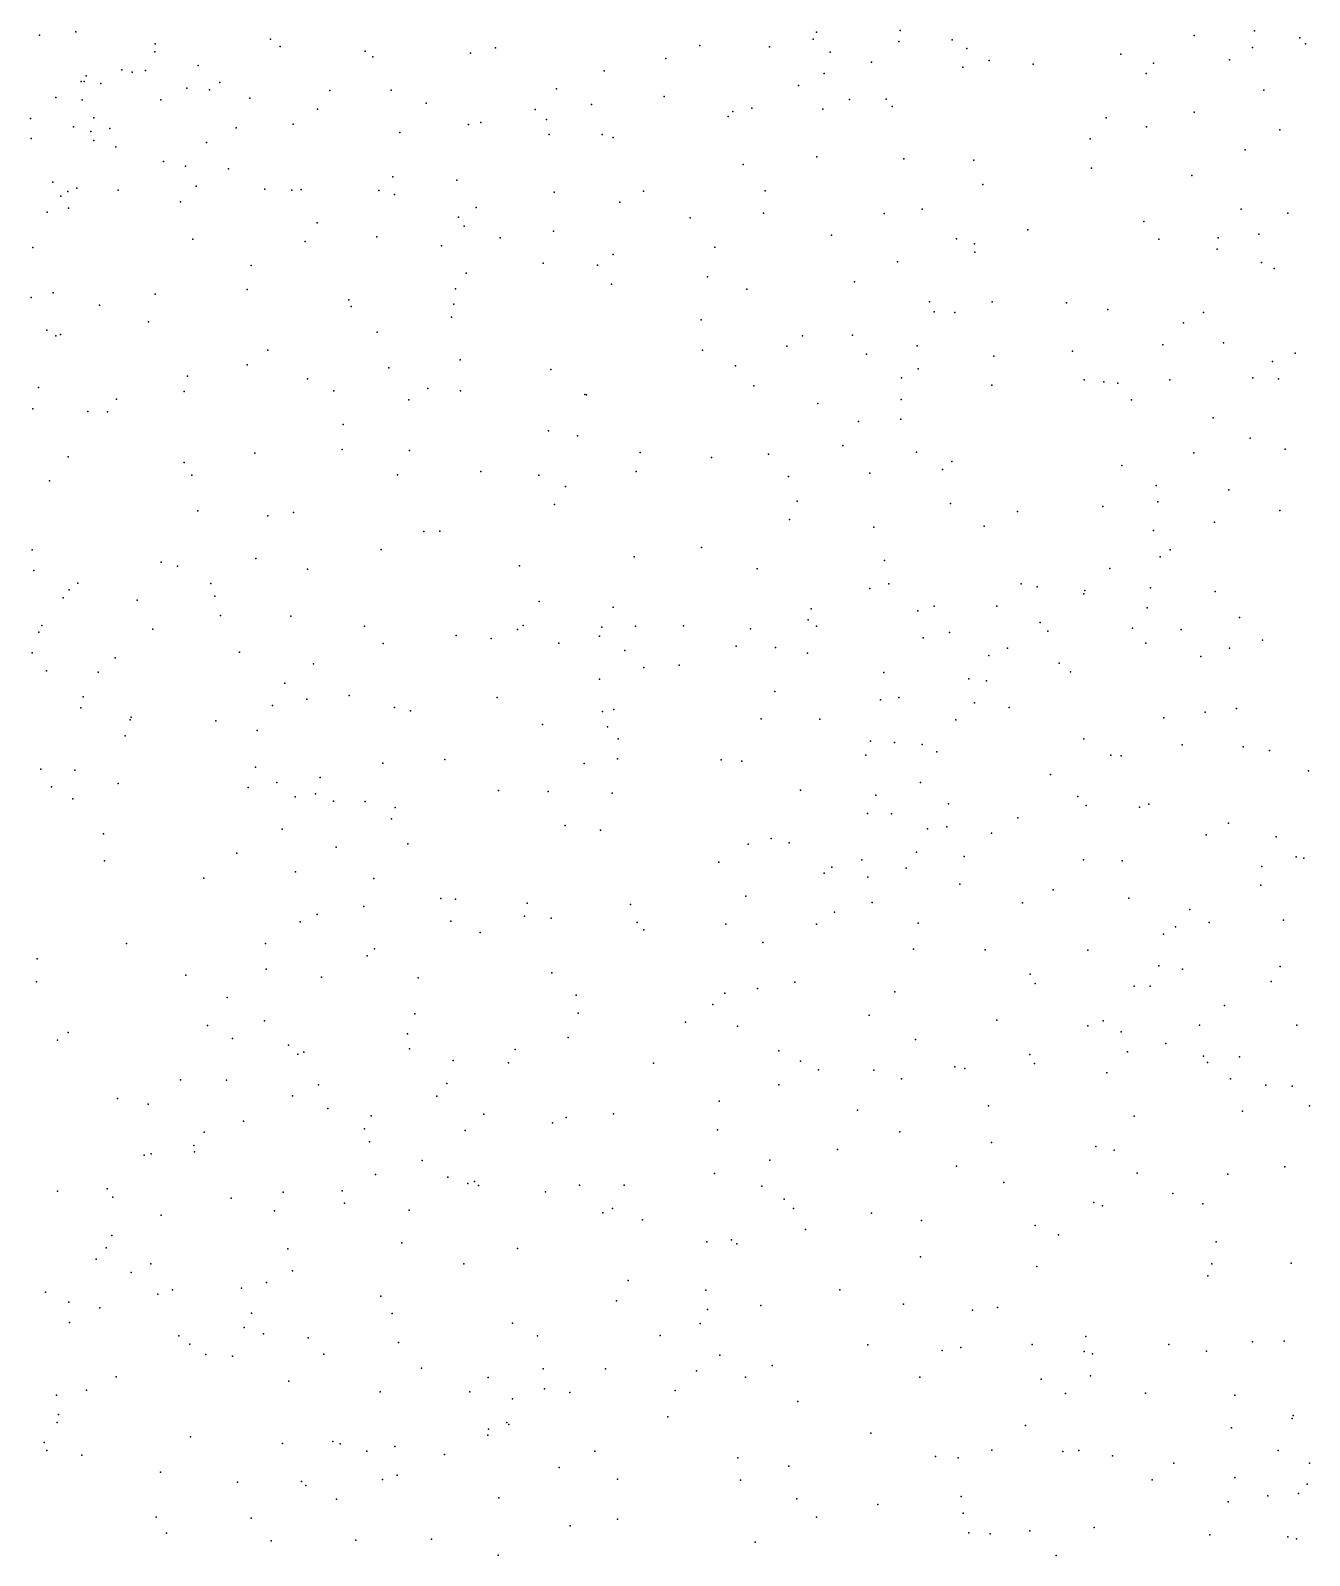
# Model space of a CAD drawing. Header units: metres. Extents: x -23.9 to 23.9, y -28.5 to 28.5.
# Drawn here: x 4.484 to 5.974, y 0.013 to 1.79 of the extents above; entities that cross this region are included whole.
import ezdxf

# ---------------------------------------------------------------- set-up
doc = ezdxf.new("R2010")
doc.units = ezdxf.units.M

msp = doc.modelspace()

# ---------------------------------------------------------------- linework, layer by layer
for p in [(4.4942, 1.7846, -13.2442), (4.5364, 1.7887, -12.5405), (4.7635, 1.78, 19.5624), (5.3957, 1.7801, 19.3999), (5.3999, 1.7882, 18.868), (5.4974, 1.7901, 11.9188), (5.5578, 1.7794, -10.5178), (5.84, 1.7842, 18.5699), (5.9104, 1.7896, -11.6719), (5.963, 1.7814, 12.5511), (4.6285, 1.7652, 12.0412), (4.629, 1.7746, 19.3215), (4.7748, 1.7714, 18.9327), (4.8738, 1.7661, 18.8682), (4.9963, 1.7638, 19.6747), (5.0256, 1.7698, 21.6443), (5.2636, 1.7726, 19.5846), (5.3449, 1.771, 18.9468), (5.4157, 1.7647, -18.3875), (5.4957, 1.7772, 18.6686), (5.5751, 1.7691, -17.9499), (5.7545, 1.7627, 3.92), (5.9078, 1.7704, -17.5084), (5.9699, 1.7747, 18.5958), (4.59, 1.7444, -12.7113), (4.6176, 1.7434, 19.0795), (4.6791, 1.7494, 18.9893), (4.8825, 1.7593, 19.6573), (5.1522, 1.7432, 6.3026), (5.224, 1.7574, 18.8844), (5.4638, 1.7532, 19.3285), (5.5705, 1.7473, 18.5736), (5.6011, 1.755, 19.3383), (5.6522, 1.7509, 18.5383), (5.7924, 1.7519, 19.3914), (5.8811, 1.756, 19.3669), (4.5425, 1.7306, -12.6004), (4.546, 1.7308, 11.3055), (4.5486, 1.7374, -13.1183), (4.5657, 1.7282, 19.1804), (4.6022, 1.7414, -12.9043), (4.7044, 1.7293, 13.4076), (5.3789, 1.726, 18.7337), (5.4087, 1.7401, 19.478), (5.7842, 1.7401, 18.4954), (4.5131, 1.7122, -13.1748), (4.5437, 1.7093, 19.3123), (4.6355, 1.7093, -21.6824), (4.6659, 1.7228, 20.8014), (4.6924, 1.7209, 19.5917), (4.7391, 1.7111, 18.8702), (4.8324, 1.7203, -14.7062), (4.904, 1.7204, 18.7976), (5.0967, 1.7221, 23.1263), (5.2223, 1.7133, 18.7954), (5.4383, 1.7097, 24.0213), (5.4809, 1.7101, 19.4272), (5.9212, 1.7205, 18.4958), (4.818, 1.6984, 18.8055), (4.9448, 1.7054, 0.9512), (5.072, 1.6981, 18.7649), (5.1376, 1.7037, 20.9784), (5.2969, 1.6899, 18.748), (5.3024, 1.6957, 9.9024), (5.3242, 1.6996, 7.4332), (5.4071, 1.6983, 19.5701), (5.488, 1.7015, 18.56), (5.8398, 1.6951, 19.449), (4.4836, 1.6874, 2.5303), (4.5336, 1.6778, 21.3618), (4.5539, 1.6722, 19.0321), (4.5573, 1.6883, -13.0478), (4.5762, 1.6757, -12.9265), (4.7235, 1.6766, 19.6814), (4.7899, 1.6808, -15.3261), (4.9141, 1.6714, 19.4235), (4.994, 1.6806, -1.4547), (5.0086, 1.6828, 19.7693), (5.0852, 1.6865, -10.7307), (5.7373, 1.6882, 19.4546), (5.7843, 1.678, -5.9072), (5.9398, 1.6742, 19.4624), (4.4843, 1.6643, -12.5441), (4.5575, 1.6618, 19.5069), (4.583, 1.6546, 6.3211), (4.6887, 1.6596, 0.4891), (5.0881, 1.669, 4.5059), (5.1501, 1.6688, 18.7488), (5.1628, 1.6655, 19.7656), (5.7188, 1.6637, 2.2386), (4.6385, 1.6373, 18.8756), (5.4001, 1.6429, 19.6412), (5.5014, 1.6405, 19.5361), (5.5832, 1.639, 18.4479), (5.8996, 1.6512, 18.4303), (4.6641, 1.6321, 12.99), (4.7143, 1.6289, 18.7938), (4.9058, 1.6195, 18.713), (5.3143, 1.6338, 1.7873), (5.7202, 1.6298, 18.4079), (5.8373, 1.6212, 19.5071), (4.5097, 1.6134, -12.6808), (4.5271, 1.6024, 18.9761), (4.5376, 1.6063, -12.8513), (4.5857, 1.6039, 19.6189), (4.6768, 1.6088, 22.7971), (4.7569, 1.6052, 19.7577), (4.7884, 1.6041, 9.9639), (4.7991, 1.6046, 18.7373), (4.8897, 1.6036, 18.9798), (4.9807, 1.6158, 19.8144), (5.0938, 1.6015, 20.5726), (5.1982, 1.6028, 18.6985), (5.3398, 1.6034, 18.5971), (5.5936, 1.6106, 19.5114), (4.519, 1.5972, -12.9592), (4.5278, 1.5832, -2.3362), (4.6583, 1.5903, 19.7051), (4.9077, 1.5989, 10.9595), (5.0029, 1.5838, 18.6739), (5.1706, 1.5902, 19.8172), (5.8948, 1.582, 19.5567), (4.5031, 1.5784, -12.7485), (4.8178, 1.566, 19.8114), (4.9824, 1.5726, 4.9413), (5.2525, 1.5718, 24.4749), (5.3381, 1.5771, 19.7542), (5.4785, 1.577, 19.6287), (5.5231, 1.5818, 18.4326), (5.7813, 1.5676, 19.5493), (5.9493, 1.5771, 19.6967), (4.673, 1.5469, 18.7641), (4.8871, 1.5495, 18.6668), (4.9892, 1.562, -5.4056), (5.0309, 1.5483, 0.4555), (5.0932, 1.5564, 1.3614), (5.4174, 1.5517, 19.7148), (5.5631, 1.5473, -9.5845), (5.6459, 1.5576, 18.3683), (5.7987, 1.5468, 18.3429), (5.8679, 1.5485, -22.932), (5.9153, 1.5527, 18.3637), (4.4865, 1.5371, 19.5539), (4.8039, 1.5442, -9.5725), (4.9628, 1.5393, 19.8652), (5.1626, 1.529, 18.6529), (5.2812, 1.5376, 19.81), (5.5838, 1.5413, -16.3153), (5.5844, 1.5319, 19.5877), (5.8667, 1.5353, 19.6699), (4.7407, 1.5162, 18.701), (5.0811, 1.5191, 24.8199), (5.1444, 1.5165, 19.8699), (5.494, 1.5206, 6.9421), (5.9186, 1.5196, 9.1849), (5.9332, 1.5126, -25.5153), (4.9916, 1.5072, -2.0545), (5.161, 1.4944, 10.3496), (5.2727, 1.5031, 23.5298), (5.4442, 1.4971, 12.1749), (4.4842, 1.4791, 5.2316), (4.5099, 1.4844, -26.4485), (4.6288, 1.4827, -1.2802), (4.736, 1.4883, 19.8224), (4.8548, 1.4763, 12.7538), (4.9789, 1.489, 18.625), (5.3185, 1.4887, 4.0902), (4.5641, 1.4701, 21.6766), (4.8574, 1.4684, 23.4223), (4.977, 1.471, -15.7147), (5.5316, 1.4737, -25.8824), (5.5369, 1.4622, 19.6624), (5.5611, 1.4613, 9.7786), (5.6044, 1.474, 18.3382), (5.691, 1.4725, 22.6671), (5.7394, 1.4651, 18.3122), (5.8507, 1.4615, 18.3133), (4.5028, 1.441, -9.9917), (4.621, 1.4505, 18.7524), (4.9742, 1.4561, 14.0882), (5.2654, 1.4527, 19.8557), (5.8274, 1.4494, 19.6961), (4.5133, 1.4343, 18.8526), (4.5186, 1.4356, 19.6679), (4.8876, 1.4386, 18.6181), (5.3653, 1.422, -4.8289), (5.3835, 1.4343, 19.7988), (5.4417, 1.4351, 18.3992), (5.5171, 1.4227, 12.944), (5.8033, 1.4236, 24.3451), (5.874, 1.4262, 19.8291), (4.7601, 1.4176, 22.4704), (4.9843, 1.4061, 12.382), (5.2668, 1.4174, 3.5721), (5.4582, 1.4127, 19.7547), (5.6064, 1.4106, 8.3672), (5.698, 1.4165, 19.6207), (5.9313, 1.4043, 18.3026), (5.9577, 1.4139, 19.9631), (4.6667, 1.3871, 18.6937), (4.736, 1.4003, 19.8584), (4.9014, 1.3968, 19.9125), (5.0902, 1.395, 15.0943), (5.3055, 1.3992, 6.6023), (5.5183, 1.3958, 18.341), (4.4931, 1.3741, 12.2948), (4.6629, 1.3695, 19.8246), (4.8064, 1.384, -24.1712), (4.8372, 1.37, 18.6077), (4.9469, 1.3728, 2.0461), (4.985, 1.3702, 3.8725), (5.3267, 1.3759, 10.9692), (5.4988, 1.3854, 14.6417), (5.6042, 1.3767, 18.3036), (5.7118, 1.3829, 18.2865), (5.7347, 1.3808, -2.419), (5.7509, 1.3792, 19.6825), (5.8115, 1.383, 19.7521), (5.9082, 1.3853, -1.1315), (5.9382, 1.384, 8.5741), (4.5838, 1.3605, 18.7433), (4.9245, 1.3597, -23.5609), (5.1296, 1.3657, 19.9242), (5.1317, 1.3654, 7.3706), (5.4013, 1.3555, 18.3987), (5.4986, 1.3599, 2.1402), (5.767, 1.3596, 2.4913), (4.4864, 1.3492, 19.6656), (4.5503, 1.346, 19.7443), (4.5734, 1.3457, 1.984), (5.4487, 1.3342, -5.8632), (5.4981, 1.3373, 19.7443), (5.8622, 1.3385, 19.903), (4.8479, 1.331, 19.9147), (5.0872, 1.3235, 18.577), (5.1211, 1.3176, -16.6796), (4.745, 1.2976, 19.882), (4.8468, 1.3019, 4.7788), (4.9254, 1.3006, 0.2247), (5.1942, 1.2982, 18.5645), (5.4304, 1.3065, -23.4703), (5.5163, 1.2987, -18.0165), (5.8395, 1.2978, 18.2717), (5.9054, 1.3148, 19.9764), (5.9461, 1.3022, 18.2863), (4.5276, 1.2931, 18.706), (4.6627, 1.2867, 18.6774), (5.2775, 1.2925, 18.4913), (5.3439, 1.2963, 19.8633), (5.5576, 1.2877, 18.3079), (5.7558, 1.2831, 18.2672), (4.5058, 1.2653, 19.7109), (4.6716, 1.2719, -1.7436), (4.9115, 1.2723, 18.5799), (5.0087, 1.2763, 4.3091), (5.076, 1.2717, 19.941), (5.1894, 1.2762, 7.8017), (5.3671, 1.2702, 0.7288), (5.4621, 1.2742, 7.5511), (5.5466, 1.2785, 19.7058), (5.1072, 1.2588, -19.4606), (5.7957, 1.2597, -26.6865), (5.8803, 1.2546, -6.6412), (4.6788, 1.2304, 19.856), (4.7902, 1.2285, 19.9062), (5.0945, 1.2378, 18.5676), (5.3771, 1.2416, -26.3364), (5.556, 1.239, -1.1234), (5.6342, 1.2293, 19.6389), (5.7334, 1.2353, 19.729), (5.7976, 1.2409, -10.3941), (5.94, 1.2307, 20.0583), (4.7604, 1.2243, 18.6178), (5.3682, 1.2202, 18.4021), (5.4666, 1.2112, -21.8421), (5.5951, 1.2123, 18.284), (5.8636, 1.217, 19.9759), (4.9419, 1.2062, 22.1547), (4.9606, 1.2064, 19.9445), (5.7924, 1.2075, 18.2487), (4.4854, 1.1848, 11.094), (4.7463, 1.1748, 6.7385), (4.8925, 1.1853, 15.3088), (5.1872, 1.1765, 18.519), (5.2656, 1.1877, 18.4573), (5.8003, 1.1767, 19.8936), (5.8121, 1.1848, -9.9335), (4.4875, 1.1609, 18.4696), (4.636, 1.1703, 22.7148), (4.6551, 1.1659, 14.6509), (4.8064, 1.1623, 18.5727), (5.0536, 1.166, 19.9436), (5.3306, 1.1625, -2.256), (5.479, 1.1723, 14.2392), (5.7418, 1.163, 13.1012), (4.5285, 1.1382, 18.5946), (4.5388, 1.1458, -5.3924), (4.6939, 1.1454, 19.8578), (5.4621, 1.1396, 18.3476), (5.4839, 1.1452, 19.7654), (5.6385, 1.1451, 19.6369), (5.6569, 1.1418, 9.2072), (5.789, 1.1405, 14.807), (4.5218, 1.1289, 8.0212), (4.608, 1.126, 18.6359), (4.6984, 1.1307, 23.3511), (5.0764, 1.1247, 23.7945), (5.7112, 1.1335, 19.7091), (5.7127, 1.1375, -24.6179), (5.8646, 1.1362, 18.1933), (4.705, 1.1083, -10.5544), (4.787, 1.1075, 19.8934), (5.1626, 1.1179, 18.4349), (5.3901, 1.1031, 23.2218), (5.3936, 1.1159, -15.2543), (5.5177, 1.1138, 10.7141), (5.537, 1.1192, -19.999), (5.6099, 1.119, 9.6179), (5.7853, 1.1171, 18.1588), (5.8927, 1.106, 18.1103), (4.4932, 1.089, 0.1869), (4.497, 1.0968, 20.9982), (4.6263, 1.0922, 1.5197), (4.8731, 1.0957, 8.744), (4.9799, 1.0849, 19.933), (5.0514, 1.0918, 18.3992), (5.058, 1.0967, 24.3671), (5.1497, 1.0947, 19.9246), (5.1886, 1.0959, 1.3428), (5.2448, 1.0964, 3.2411), (5.3228, 1.0926, 19.8691), (5.3997, 1.0957, 12.8752), (5.5547, 1.0885, 18.2698), (5.6603, 1.1001, 18.2108), (5.6695, 1.09, 8.042), (5.7679, 1.0934, 19.8577), (5.825, 1.0918, 19.9469), (4.8948, 1.0755, 18.4994), (5.0204, 1.0813, -21.788), (5.0994, 1.0759, 14.1931), (5.147, 1.0841, 18.3559), (5.1763, 1.0675, -0.8669), (5.306, 1.0724, -1.3169), (5.3518, 1.0711, 18.3511), (5.5239, 1.0824, 19.7162), (5.6224, 1.0702, 3.892), (5.7836, 1.076, 18.0685), (5.881, 1.0701, 18.0299), (5.9195, 1.0796, 12.3389), (4.4855, 1.0648, 19.7699), (4.5824, 1.0588, 21.5117), (4.7272, 1.0656, 18.6449), (4.8135, 1.0518, -5.8204), (5.2398, 1.0504, 19.8901), (5.3894, 1.0645, 19.8205), (5.6005, 1.0618, 19.646), (5.6826, 1.0527, 19.6717), (5.8477, 1.0604, 7.7332), (4.5023, 1.0437, -8.507), (4.5625, 1.0421, 18.4666), (5.1469, 1.0342, 18.2759), (5.1985, 1.0478, 24.7376), (5.4783, 1.0418, 18.3144), (5.5773, 1.0343, 18.2048), (5.5978, 1.0321, 11.8202), (5.6959, 1.0428, 18.0772), (4.5451, 1.0136, -9.2487), (4.7801, 1.0293, 2.961), (4.8549, 1.0152, 18.4057), (5.351, 1.0197, 8.8678), (4.5424, 1.0008, 14.9685), (4.7657, 1.0033, 7.6612), (4.8056, 1.0108, 18.479), (4.9079, 1.0009, 18.3216), (4.9264, 0.997, -9.6046), (5.0274, 1.0128, 18.2702), (5.1504, 0.9962, 15.4892), (5.1634, 0.9986, 19.896), (5.4743, 1.0099, 19.7369), (5.4956, 1.0128, 10.3056), (5.5839, 1.0063, 11.4811), (5.6245, 1.0012, 18.0525), (5.8526, 0.9955, 17.9275), (5.8892, 0.9998, 20.0268), (4.5996, 0.9865, 19.7993), (4.6009, 0.9898, -10.1153), (4.6995, 0.9856, 18.5181), (5.0803, 0.9814, 8.2075), (5.1561, 0.9785, 18.1942), (5.3353, 0.9877, 19.8269), (5.4036, 0.9874, 18.2354), (5.5622, 0.9868, 18.1237), (5.8047, 0.9891, -2.1488), (4.594, 0.9679, 18.4216), (4.7477, 0.9743, 19.8383), (5.1686, 0.9645, 3.9204), (5.4628, 0.9618, 23.6546), (5.4907, 0.9602, -18.7763), (5.7113, 0.9644, 17.9411), (5.4572, 0.9456, 18.1739), (5.523, 0.9581, 7.1294), (5.5399, 0.9493, -0.5115), (5.7429, 0.9454, 19.7544), (5.755, 0.9447, -24.0539), (5.826, 0.9574, 19.9313), (5.897, 0.9554, -1.4607), (5.9278, 0.9509, 17.8597), (4.4956, 0.929, 15.8833), (4.5353, 0.9282, 19.8581), (4.746, 0.9315, 18.3945), (4.8941, 0.936, 19.8749), (4.9667, 0.9405, -26.4381), (5.1291, 0.9358, -4.5638), (5.168, 0.9414, 4.4768), (5.2886, 0.9402, -1.8836), (5.3128, 0.9384, 18.1704), (5.9733, 0.9273, 20.0893), (4.5079, 0.9084, 18.2612), (4.5857, 0.9125, 18.3533), (4.7374, 0.9077, 15.5148), (4.7708, 0.9136, 2.2093), (4.8214, 0.9193, 18.2812), (5.5208, 0.9135, -6.3725), (5.6724, 0.9228, 13.3418), (4.5328, 0.8945, 11.5563), (4.7921, 0.8968, 21.1154), (4.8158, 0.9005, 19.8322), (4.8366, 0.8918, 22.4879), (4.8735, 0.8916, 21.8778), (5.0292, 0.9042, 18.1404), (5.087, 0.9032, 0.2789), (5.1616, 0.9012, 19.8574), (5.3811, 0.9047, 0.6465), (5.469, 0.8988, 19.6784), (5.5538, 0.8889, -16.7334), (5.7044, 0.8975, 15.2862), (4.9044, 0.8712, 3.5964), (4.9086, 0.8844, 18.1776), (5.4591, 0.8774, 18.0611), (5.4871, 0.8771, 2.3682), (5.6346, 0.8723, 19.5325), (5.7141, 0.8869, 19.6507), (5.7762, 0.8848, 17.8266), (5.7871, 0.8885, 19.8419), (4.5686, 0.8539, 19.8847), (4.777, 0.8594, 8.9765), (5.1068, 0.8635, 2.1186), (5.1478, 0.858, 18.0908), (5.529, 0.8598, 17.9688), (5.5517, 0.862, 19.5725), (5.6036, 0.8544, -11.1396), (5.8798, 0.8664, 17.7963), (4.8398, 0.8382, -15.3816), (4.9236, 0.8421, 25.3179), (5.3203, 0.8417, 1.084), (5.3468, 0.8485, 12.2902), (5.368, 0.8433, 18.0845), (5.8541, 0.8526, 19.9266), (5.9357, 0.8505, 15.6328), (4.5698, 0.8223, 18.3278), (4.7241, 0.8314, 18.2885), (5.2858, 0.8208, 19.7525), (5.4525, 0.8235, 10.934), (5.5163, 0.8326, 14.197), (5.5719, 0.8274, 22.641), (5.711, 0.8236, 19.5637), (5.756, 0.8225, 13.7453), (5.9587, 0.8271, 14.9184), (5.9678, 0.8253, 20.0456), (4.6858, 0.8023, 19.8607), (4.7925, 0.8096, 18.1983), (4.8837, 0.8018, 19.7876), (5.4088, 0.8079, 9.4341), (5.4178, 0.8148, 18.0231), (5.4597, 0.8034, 0.3061), (5.5042, 0.8136, 24.0863), (5.9188, 0.8157, 11.8351), (5.5669, 0.7952, 17.8718), (5.6755, 0.7885, 8.2532), (5.9178, 0.794, 17.7404), (4.872, 0.7693, 18.1091), (4.9618, 0.7784, -0.6664), (4.9791, 0.7775, -18.7605), (5.0625, 0.7729, 18.0437), (5.1829, 0.7714, 18.0294), (5.3173, 0.7812, 18.0536), (5.4645, 0.7736, 17.944), (5.64, 0.7735, 19.4679), (5.764, 0.7788, 19.6187), (5.8351, 0.7658, 23.8539), (4.798, 0.7513, 9.5607), (4.8179, 0.7596, 20.8042), (4.9736, 0.7522, 18.0579), (5.0593, 0.7579, 19.7713), (5.0904, 0.7554, -16.5368), (5.1906, 0.7503, 14.1493), (5.2939, 0.7487, 11.7805), (5.3997, 0.7485, -21.5152), (5.4206, 0.7624, -17.5091), (5.5181, 0.7495, 19.4807), (5.8573, 0.7504, 19.8665), (5.9442, 0.753, 7.9693), (5.0079, 0.7387, 1.3724), (5.1984, 0.7418, 19.7279), (5.8041, 0.7367, 17.7255), (5.8182, 0.7453, 19.7636), (4.5954, 0.726, 18.3052), (4.7574, 0.7259, 19.8422), (4.8761, 0.7115, 19.7654), (4.8844, 0.7199, 13.9182), (5.3374, 0.7271, 19.6258), (5.5128, 0.7195, -26.7176), (5.5965, 0.7188, 19.4122), (5.7162, 0.7184, 19.4633), (4.4912, 0.7081, 19.9331), (4.7583, 0.6959, 3.2514), (5.7989, 0.6999, 19.4774), (5.8262, 0.6962, 19.6732), (5.9404, 0.6991, 19.9276), (4.4906, 0.6813, 18.2223), (4.6646, 0.6892, 18.2528), (4.8229, 0.6869, 18.1069), (4.9353, 0.6859, 11.2644), (5.0911, 0.6918, 18.0081), (5.3746, 0.6808, 19.5003), (5.6487, 0.6904, 17.7634), (5.6545, 0.6792, 19.3592), (5.7699, 0.6763, -23.4887), (5.7887, 0.6762, 19.3871), (5.9298, 0.6817, -4.306), (4.713, 0.6632, 8.414), (5.1198, 0.6659, 19.6518), (5.2928, 0.6681, 19.5747), (5.3309, 0.6735, -1.6282), (5.4909, 0.6698, 17.8624), (4.9316, 0.6441, 18.032), (5.122, 0.6447, 9.9986), (5.279, 0.6548, 17.9931), (5.4611, 0.6426, 10.3521), (5.8755, 0.6539, 19.7474), (4.5277, 0.6222, 19.9387), (4.6898, 0.6303, 18.1865), (4.7564, 0.6357, 18.1325), (5.2472, 0.6342, -19.4725), (5.3077, 0.6295, 19.475), (5.61, 0.6368, 19.2936), (5.716, 0.6302, 24.7176), (5.7338, 0.6358, 17.7099), (5.7548, 0.6232, 19.2998), (5.846, 0.6308, 17.6829), (5.9598, 0.6307, 19.8786), (4.5152, 0.6134, 18.2718), (4.7189, 0.6154, 14.3412), (4.7842, 0.6076, 19.8403), (4.9231, 0.6208, 19.7399), (5.1104, 0.6165, -11.0013), (5.5152, 0.6142, 19.2598), (5.8068, 0.6095, -24.6885), (4.7951, 0.597, 7.2479), (4.8022, 0.5993, -1.0064), (4.9254, 0.6032, 21.2278), (4.9762, 0.5898, -10.4068), (5.0408, 0.5868, 17.9822), (5.0485, 0.6024, 8.5869), (5.2097, 0.5866, 19.4729), (5.3559, 0.6009, 0.0227), (5.3813, 0.5888, 19.3538), (5.6485, 0.5968, -15.0901), (5.7623, 0.5999, 0.086), (5.8508, 0.5947, 19.2758), (5.8554, 0.5873, -6.4503), (5.8928, 0.594, 19.4932), (5.4022, 0.5787, 17.9128), (5.4664, 0.5785, 17.8526), (5.561, 0.5824, 17.7828), (5.5727, 0.5802, 7.0444), (5.6538, 0.5862, 17.7261), (5.7381, 0.5751, 19.2324), (4.6583, 0.5671, 19.899), (4.7122, 0.5666, 25.3844), (4.8193, 0.5614, 18.0706), (4.9689, 0.5628, 19.6588), (5.3557, 0.5613, -0.3195), (5.499, 0.5682, 15.4194), (5.8824, 0.5681, -11.7994), (5.9234, 0.561, 19.5929), (5.954, 0.5598, 19.3875), (4.585, 0.5454, 18.2589), (4.6209, 0.5388, 21.7451), (4.7888, 0.5485, -24.7734), (4.8302, 0.5337, -17.5018), (4.9571, 0.548, 23.1233), (5.2863, 0.5421, 3.294), (5.6001, 0.5368, 19.2142), (5.9744, 0.5366, -17.5495), (4.732, 0.5189, 18.1254), (4.8806, 0.5252, 19.7582), (5.0121, 0.527, 19.5894), (5.092, 0.5171, -26.7498), (5.1081, 0.5233, 3.838), (5.1633, 0.5273, 17.9615), (5.4474, 0.5317, 2.1293), (5.7701, 0.5249, 19.1208), (5.8962, 0.5304, 19.1799), (4.686, 0.5062, 11.9199), (4.8729, 0.51, 18.0285), (4.9903, 0.5079, -5.7746), (5.2842, 0.5089, 19.3583), (5.497, 0.5065, 19.2578), (4.6242, 0.4807, 22.1218), (4.6738, 0.4905, -23.7402), (4.6749, 0.4831, 10.0796), (4.8786, 0.4947, -21.8399), (5.4244, 0.4858, 17.881), (5.6036, 0.494, 17.7403), (5.7255, 0.4894, 17.6893), (5.7467, 0.4852, 22.11), (4.6161, 0.4791, 19.9035), (4.94, 0.4732, 19.6815), (5.3452, 0.4734, 17.9486), (5.5631, 0.4666, -5.6038), (5.9457, 0.4658, 19.1233), (4.8856, 0.4567, 16.0896), (4.97, 0.4537, 17.9883), (4.9934, 0.4463, -1.4806), (5.001, 0.4487, 23.882), (5.1757, 0.4444, 17.9535), (5.2809, 0.4579, 12.8226), (5.6183, 0.4476, 19.1794), (5.7736, 0.4582, 14.6664), (5.8793, 0.4573, 1.0078), (4.5149, 0.4373, 19.9175), (4.5731, 0.4402, 1.0927), (4.5795, 0.4303, 18.1538), (4.7174, 0.4292, 19.8533), (4.7782, 0.4362, 18.0636), (4.8468, 0.4377, 19.7668), (5.0058, 0.4441, 19.5766), (5.0837, 0.4364, 11.0319), (5.1237, 0.4442, 13.4845), (5.3359, 0.4431, 19.3226), (5.3619, 0.428, 10.6035), (5.8152, 0.4347, 6.7655), (4.6359, 0.4093, 23.8577), (4.768, 0.4144, -5.0158), (4.8497, 0.4234, 18.0135), (4.9248, 0.4152, 3.3442), (5.1506, 0.4122, 19.3518), (5.1618, 0.4173, 7.0452), (5.3728, 0.4173, 14.2813), (5.4637, 0.4115, 17.844), (5.723, 0.424, 3.4064), (5.7331, 0.4203, 19.0703), (5.8501, 0.4226, 17.6613), (5.1969, 0.4038, 1.1077), (5.3868, 0.3927, 17.9187), (5.5222, 0.403, -11.2624), (5.6546, 0.3973, -1.6538), (4.5785, 0.3858, 19.889), (4.9165, 0.3772, 19.6638), (5.2721, 0.3782, 19.3242), (5.3008, 0.3808, 8.6721), (5.3069, 0.3758, 24.9166), (5.6818, 0.3863, 4.2612), (5.8655, 0.3784, 19.0601), (4.5602, 0.3581, 18.0534), (4.5719, 0.3713, 3.6177), (4.7837, 0.3702, 19.7833), (5.0511, 0.3705, 10.2), (5.521, 0.3608, 19.2347), (4.6011, 0.3425, 14.8642), (4.6237, 0.3527, -15.0751), (4.789, 0.3445, 17.9905), (4.9888, 0.3526, 25.1541), (5.6565, 0.3494, 19.131), (5.856, 0.3386, 17.6701), (5.8607, 0.3525, -26.9843), (5.953, 0.3535, 19.1462), (4.6493, 0.3223, 19.8375), (4.7296, 0.3241, -18.9882), (4.7585, 0.3308, 13.109), (5.1801, 0.3333, 19.3296), (5.2707, 0.3218, -23.3741), (5.4271, 0.3223, 17.8928), (4.5011, 0.3198, 19.8775), (4.5284, 0.3079, 1.6515), (4.6321, 0.3171, 17.9985), (4.892, 0.3151, 4.9279), (5.1666, 0.3095, -22.6237), (5.3348, 0.304, 17.975), (5.5012, 0.3057, 17.8283), (4.5291, 0.2844, 17.968), (4.5646, 0.3014, 3.1608), (4.7412, 0.295, -0.0799), (4.905, 0.2946, 17.9912), (5.2728, 0.2996, -1.6295), (5.5814, 0.2986, 17.7748), (5.6109, 0.3017, 1.197), (4.6565, 0.2689, 10.6872), (4.7325, 0.2783, -9.473), (4.755, 0.2712, 7.5094), (5.0456, 0.2834, 17.9915), (5.0746, 0.2689, 10.7215), (5.2174, 0.2692, 4.3138), (5.264, 0.2831, 19.3093), (5.7135, 0.2681, 17.7205), (4.6692, 0.259, -26.1435), (4.8071, 0.2662, 19.7077), (4.9124, 0.2611, 19.5822), (5.4597, 0.2581, 19.2444), (5.5461, 0.2517, 19.1873), (5.5678, 0.2551, 2.2989), (5.651, 0.2586, 14.9416), (5.7117, 0.2504, 8.1312), (5.8105, 0.2588, -22.9406), (5.8542, 0.2508, 19.0549), (5.9081, 0.2617, 17.683), (5.9447, 0.2626, 19.1359), (4.6881, 0.2471, 19.7734), (4.719, 0.2449, 17.9316), (4.8255, 0.2473, -0.8975), (5.2871, 0.2463, 5.0146), (5.348, 0.2341, 22.6149), (5.7216, 0.2479, 19.0431), (4.5836, 0.2208, 17.9344), (4.7846, 0.2159, 8.9431), (4.9395, 0.231, 14.4773), (5.0171, 0.22, 1.567), (5.0813, 0.2304, 22.8741), (5.1538, 0.2303, 1.8797), (5.2599, 0.2279, -5.2611), (5.317, 0.2207, 19.2809), (5.5202, 0.2206, 17.8513), (5.6617, 0.2182, 2.7541), (5.7192, 0.222, -21.5905), (4.5139, 0.1997, 11.5549), (4.5487, 0.2055, 19.7973), (4.8913, 0.2033, 17.9329), (4.9958, 0.2033, 19.343), (5.0829, 0.2069, 19.3158), (5.1122, 0.2026, 12.4996), (5.2352, 0.2052, 18.0088), (5.6899, 0.2017, -16.1945), (5.7834, 0.202, 15.4923), (5.8873, 0.1996, -25.7881), (5.0456, 0.1952, 17.9715), (5.378, 0.192, 17.984), (4.5147, 0.1678, 17.8632), (4.5162, 0.1772, 17.2202), (5.0387, 0.1677, 23.4146), (5.0412, 0.1653, 7.2394), (5.2264, 0.1743, 19.2753), (5.6435, 0.1641, 19.0709), (5.8836, 0.1616, 19.0506), (5.9541, 0.1723, 19.1307), (5.9552, 0.176, 17.7119), (4.4994, 0.1443, 21.6504), (4.6701, 0.1511, 19.7089), (4.7773, 0.1433, 19.6112), (4.8359, 0.1454, 17.882), (4.8447, 0.1427, 19.5309), (5.0165, 0.1529, -10.6608), (5.0175, 0.1598, 19.2663), (5.4632, 0.1553, 17.9313), (4.5026, 0.1351, 25.2255), (4.5436, 0.1295, 19.738), (4.8756, 0.1343, 14.8433), (4.9082, 0.1399, 19.3788), (4.9661, 0.1306, 17.9188), (5.1414, 0.1342, 3.2632), (5.3079, 0.1267, -0.4087), (5.5386, 0.1282, 17.8851), (5.565, 0.1264, 19.1119), (5.604, 0.1354, 17.8321), (5.6869, 0.1338, -0.1249), (5.7056, 0.135, 17.7811), (5.7449, 0.1288, 18.9584), (5.9377, 0.135, 3.6931), (4.6352, 0.1098, 12.7621), (5.1, 0.1153, 17.9805), (5.3674, 0.1168, -4.5516), (5.8162, 0.1202, -19.7343), (5.9744, 0.1203, 6.5959), (4.7248, 0.0981, 17.852), (4.7994, 0.0988, 11.3091), (4.8046, 0.0941, 13.784), (4.8937, 0.1011, -17.2171), (4.9109, 0.1063, 19.2647), (5.1677, 0.1016, -22.1995), (5.3111, 0.1006, 18.0604), (5.791, 0.1009, 17.7716), (5.8873, 0.1035, 17.7559), (5.9715, 0.0957, 7.8619), (4.8401, 0.0783, 19.3521), (5.0295, 0.0801, 4.0708), (5.3767, 0.0786, -15.8615), (5.4712, 0.072, 19.138), (5.5685, 0.0814, -22.5858), (5.8797, 0.0753, 18.9656), (5.926, 0.0824, -24.9679), (5.9617, 0.0848, 19.0928), (4.6301, 0.0572, 19.6033), (4.7409, 0.0562, 19.5044), (5.1678, 0.0551, 18.0015), (5.3997, 0.0572, 18.0823), (5.5706, 0.0622, 19.0446), (4.6421, 0.0386, 17.8363), (5.1127, 0.0473, 19.1947), (5.5775, 0.0393, 9.4614), (5.6023, 0.038, 17.9109), (5.6485, 0.0414, 18.9466), (5.7236, 0.0452, 18.8972), (5.8581, 0.0368, 17.8067), (4.7641, 0.0296, 19.3824), (4.8628, 0.0307, 19.2075), (4.9511, 0.0317, -3.6875), (5.3283, 0.0281, 19.168), (5.9493, 0.0346, 17.7985), (5.9594, 0.0321, 24.7632), (5.0288, 0.0132, 15.4702), (5.6792, 0.0127, 17.8807)]:
    msp.add_point(p)

doc.saveas('drawing.dxf')
